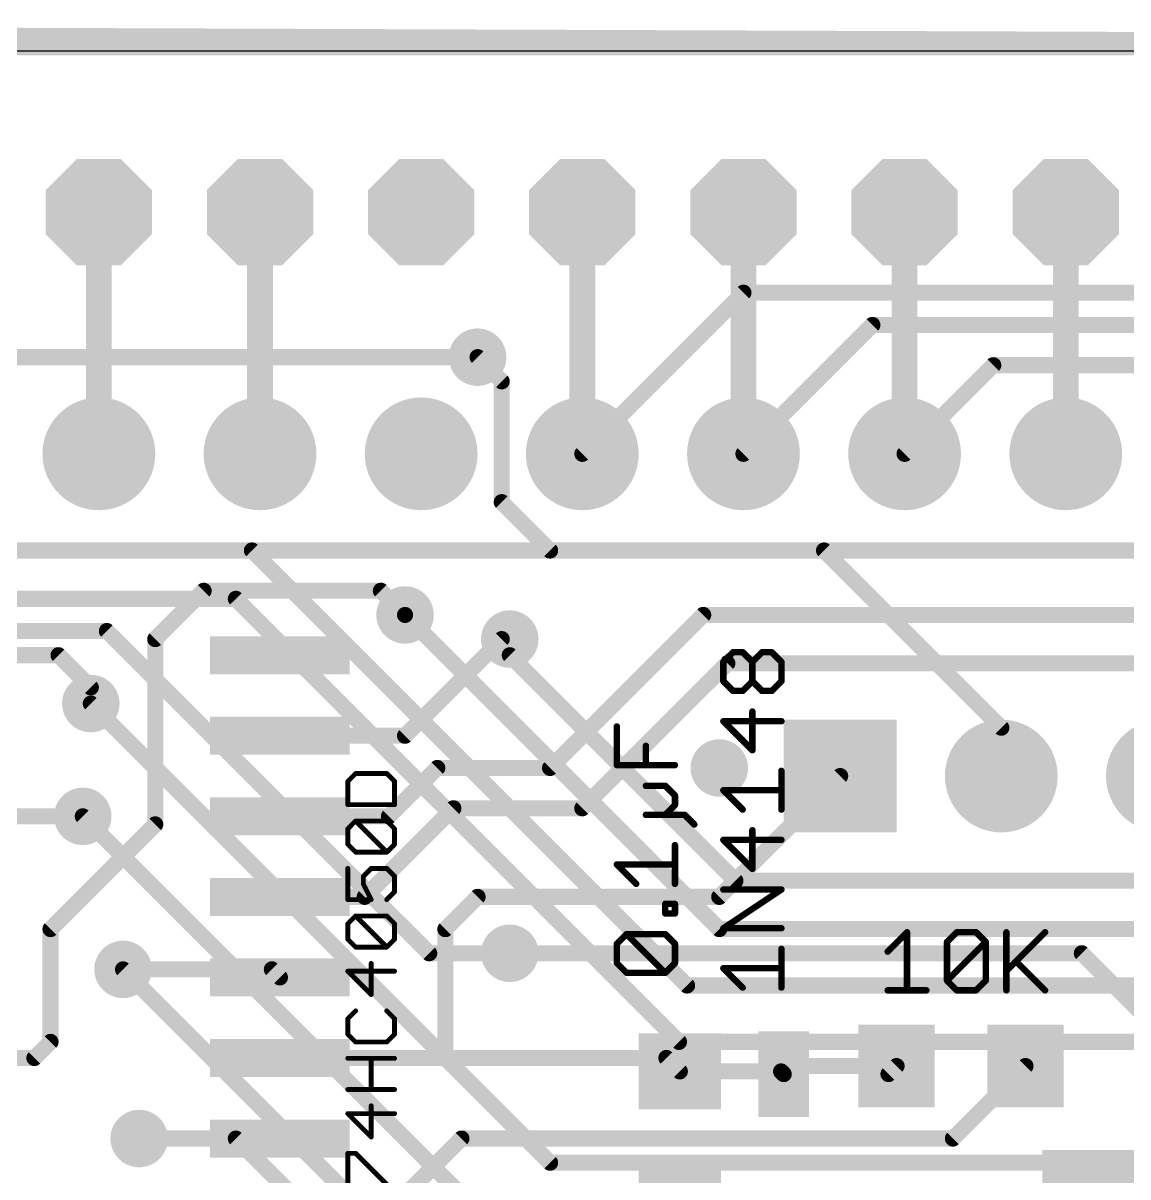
# Model space of a CAD drawing. Extents: x -2.6 to 77.4, y -0.1 to 55.9.
# Drawn here: x 20.14 to 37.56, y 35.59 to 53.78 of the extents above; entities that cross this region are included whole.
import ezdxf

# ---------------------------------------------------------------- set-up
doc = ezdxf.new("R2010")
doc.units = 0
for name, color, linetype in [('1', 12, 'CONTINUOUS'), ('16', 132, 'CONTINUOUS'), ('17', 110, 'CONTINUOUS'), ('18', 110, 'CONTINUOUS'), ('20', 53, 'CONTINUOUS'), ('27', 253, 'CONTINUOUS')]:
    doc.layers.add(name, color=color, linetype=linetype)

# ---------------------------------------------------------------- blocks, each defined once
blk = doc.blocks.new('RECT')
blk.add_solid([(-0.5, -0.5), (0.5, -0.5), (-0.5, 0.5), (0.5, 0.5)])
blk = doc.blocks.new('ROUNDP')
at = {"const_width": 0.5}
blk.add_lwpolyline([(0, -0.25, 1), (0, 0.25, 1), (0, -0.25)], format="xyb", dxfattribs=at)
blk = doc.blocks.new('SQUAREP')
blk.add_solid([(-0.5, -0.5), (0.5, -0.5), (-0.5, 0.5), (0.5, 0.5)])
blk = doc.blocks.new('OCTAGONP')
at = {"const_width": 0.5}
blk.add_lwpolyline([(-0.25, -0.1036), (-0.25, 0.1036), (-0.1036, 0.25), (0.1036, 0.25), (0.25, 0.1036), (0.25, -0.1036), (0.1036, -0.25), (-0.1036, -0.25), (-0.25, -0.1036), (-0.25, 0.1036)], dxfattribs=at)
blk = doc.blocks.new('ROUNDV')
at = {"const_width": 0.5}
blk.add_lwpolyline([(0, -0.25, 1), (0, 0.25, 1), (0, -0.25)], format="xyb", dxfattribs=at)

msp = doc.modelspace()

# ---------------------------------------------------------------- linework, layer by layer
at = {"layer": '1', "const_width": 0.254}
for points in [[(68.6, 53.4), (0, 53.4)], [(28.956, 46.99), (31.496, 49.53)], [(31.496, 49.53), (64.516, 49.53)], [(31.496, 46.99), (33.528, 49.022)], [(33.528, 49.022), (64.262, 49.022)], [(27.305, 48.514), (13.97, 48.514)], [(34.036, 46.99), (35.433, 48.387)], [(35.433, 48.387), (61.849, 48.387)], [(39.624, 45.466), (17.78, 45.466)], [(22.225, 44.069), (22.987, 44.831)], [(22.987, 44.831), (25.781, 44.831)], [(25.781, 44.831), (26.162, 44.45)], [(30.861, 44.45), (28.448, 42.037)], [(39.878, 44.45), (30.861, 44.45)], [(22.225, 44.069), (22.225, 41.148)], [(26.162, 42.545), (27.686, 44.069)], [(27.686, 44.069), (27.813, 44.069)], [(18.99, 43.815), (20.701, 43.815)], [(20.701, 43.815), (21.209, 43.307)], [(28.956, 41.402), (31.242, 43.688)], [(31.242, 43.688), (39.243, 43.688)], [(21.209, 43.307), (21.209, 43.053)], [(24.19, 42.545), (26.162, 42.545)], [(26.67, 42.037), (25.908, 41.275)], [(28.448, 42.037), (26.67, 42.037)], [(33.02, 41.91), (31.115, 40.005)], [(25.527, 40.005), (26.924, 41.402)], [(26.924, 41.402), (28.956, 41.402)], [(18.99, 41.275), (21.082, 41.275)], [(25.908, 41.275), (24.19, 41.275)], [(22.225, 41.148), (20.574, 39.497)], [(24.19, 40.005), (25.527, 40.005)], [(27.305, 40.005), (26.797, 39.497)], [(31.115, 40.005), (27.305, 40.005)], [(20.574, 39.497), (20.574, 37.719)], [(26.797, 39.497), (26.797, 37.465)], [(36.83, 39.116), (27.813, 39.116)], [(38.989, 36.957), (36.83, 39.116)], [(24.063, 38.862), (21.717, 38.862)], [(24.19, 38.735), (24.063, 38.862)], [(20.574, 37.719), (20.32, 37.465)], [(20.32, 37.465), (18.99, 37.465)], [(24.19, 37.465), (26.797, 37.465)], [(26.797, 37.465), (30.281, 37.465)], [(30.281, 37.465), (30.493, 37.253)], [(30.493, 37.253), (32.089, 37.253)], [(32.131, 37.211), (32.089, 37.253)], [(32.131, 37.211), (32.131, 37.338)], [(32.131, 37.338), (33.909, 37.338)], [(33.782, 37.211), (33.909, 37.338)], [(35.941, 37.338), (34.798, 36.195)], [(21.971, 36.195), (24.19, 36.195)], [(27.051, 36.195), (25.781, 34.925)], [(34.798, 36.195), (27.051, 36.195)]]:
    msp.add_lwpolyline(points, dxfattribs=at)
at = {"layer": '1', "const_width": 0.127}
for points in [[(31.496, 49.5935, 1), (31.496, 49.4665)], [(31.5409, 49.4851, 1), (31.4511, 49.5749)], [(33.528, 49.0855, 1), (33.528, 48.9585)], [(33.5729, 48.9771, 1), (33.4831, 49.0669)], [(27.305, 48.4505, 1), (27.305, 48.5775)], [(35.433, 48.4505, 1), (35.433, 48.3235)], [(35.4779, 48.3421, 1), (35.3881, 48.4319)], [(28.9111, 47.0349, 1), (29.0009, 46.9451)], [(31.4511, 47.0349, 1), (31.5409, 46.9451)], [(33.9911, 47.0349, 1), (34.0809, 46.9451)], [(22.987, 44.8945, 1), (22.987, 44.7675)], [(23.0319, 44.7861, 1), (22.9421, 44.8759)], [(25.8259, 44.8759, 1), (25.7361, 44.7861)], [(25.781, 44.7675, 1), (25.781, 44.8945)], [(30.861, 44.5135, 1), (30.861, 44.3865)], [(30.9059, 44.4051, 1), (30.8161, 44.4949)], [(26.1171, 44.4051, 1), (26.2069, 44.4949)], [(22.2885, 44.069, 1), (22.1615, 44.069)], [(22.1801, 44.1139, 1), (22.2699, 44.0241)], [(27.686, 44.1325, 1), (27.686, 44.0055)], [(27.7309, 44.0241, 1), (27.6411, 44.1139)], [(27.813, 44.0055, 1), (27.813, 44.1325)], [(20.7459, 43.8599, 1), (20.6561, 43.7701)], [(20.701, 43.7515, 1), (20.701, 43.8785)], [(31.242, 43.7515, 1), (31.242, 43.6245)], [(31.2869, 43.6431, 1), (31.1971, 43.7329)], [(21.2725, 43.307, 1), (21.1455, 43.307)], [(21.1641, 43.2621, 1), (21.2539, 43.3519)], [(21.1455, 43.053, 1), (21.2725, 43.053)], [(24.19, 42.6085, 1), (24.19, 42.4815)], [(26.1171, 42.5899, 1), (26.2069, 42.5001)], [(26.162, 42.4815, 1), (26.162, 42.6085)], [(26.67, 42.1005, 1), (26.67, 41.9735)], [(26.7149, 41.9921, 1), (26.6251, 42.0819)], [(28.4031, 42.0819, 1), (28.4929, 41.9921)], [(28.448, 41.9735, 1), (28.448, 42.1005)], [(33.0649, 41.8651, 1), (32.9751, 41.9549)], [(26.924, 41.4655, 1), (26.924, 41.3385)], [(26.9689, 41.3571, 1), (26.8791, 41.4469)], [(28.9111, 41.4469, 1), (29.0009, 41.3571)], [(28.956, 41.3385, 1), (28.956, 41.4655)], [(21.082, 41.2115, 1), (21.082, 41.3385)], [(24.19, 41.3385, 1), (24.19, 41.2115)], [(25.8631, 41.3199, 1), (25.9529, 41.2301)], [(25.908, 41.2115, 1), (25.908, 41.3385)], [(22.1615, 41.148, 1), (22.2885, 41.148)], [(22.2699, 41.1031, 1), (22.1801, 41.1929)], [(24.19, 40.0685, 1), (24.19, 39.9415)], [(25.4821, 40.0499, 1), (25.5719, 39.9601)], [(25.527, 39.9415, 1), (25.527, 40.0685)], [(27.305, 40.0685, 1), (27.305, 39.9415)], [(27.3499, 39.9601, 1), (27.2601, 40.0499)], [(31.0701, 40.0499, 1), (31.1599, 39.9601)], [(31.115, 39.9415, 1), (31.115, 40.0685)], [(20.6375, 39.497, 1), (20.5105, 39.497)], [(20.5291, 39.5419, 1), (20.6189, 39.4521)], [(26.8605, 39.497, 1), (26.7335, 39.497)], [(26.7521, 39.5419, 1), (26.8419, 39.4521)], [(27.813, 39.1795, 1), (27.813, 39.0525)], [(36.8749, 39.1609, 1), (36.7851, 39.0711)], [(36.83, 39.0525, 1), (36.83, 39.1795)], [(21.717, 38.9255, 1), (21.717, 38.7985)], [(24.1079, 38.9069, 1), (24.0181, 38.8171)], [(24.063, 38.7985, 1), (24.063, 38.9255)], [(24.1451, 38.6901, 1), (24.2349, 38.7799)], [(20.6189, 37.6741, 1), (20.5291, 37.7639)], [(20.5105, 37.719, 1), (20.6375, 37.719)], [(20.2751, 37.5099, 1), (20.3649, 37.4201)], [(20.32, 37.4015, 1), (20.32, 37.5285)], [(24.19, 37.5285, 1), (24.19, 37.4015)], [(26.797, 37.5285, 1), (26.797, 37.4015)], [(26.7335, 37.465, 1), (26.8605, 37.465)], [(26.797, 37.4015, 1), (26.797, 37.5285)], [(30.3259, 37.5099, 1), (30.2361, 37.4201)], [(30.281, 37.4015, 1), (30.281, 37.5285)], [(30.493, 37.3165, 1), (30.493, 37.1895)], [(30.4481, 37.2081, 1), (30.5379, 37.2979)], [(32.1339, 37.2979, 1), (32.0441, 37.2081)], [(32.1945, 37.338, 1), (32.0675, 37.338)], [(32.131, 37.4015, 1), (32.131, 37.2745)], [(32.0861, 37.1661, 1), (32.1759, 37.2559)], [(32.089, 37.1895, 1), (32.089, 37.3165)], [(33.7371, 37.2559, 1), (33.8269, 37.1661)], [(33.9539, 37.2931, 1), (33.8641, 37.3829)], [(33.909, 37.2745, 1), (33.909, 37.4015)], [(35.9859, 37.2931, 1), (35.8961, 37.3829)], [(32.0675, 37.211, 1), (32.1945, 37.211)], [(21.971, 36.2585, 1), (21.971, 36.1315)], [(24.19, 36.1315, 1), (24.19, 36.2585)], [(27.051, 36.2585, 1), (27.051, 36.1315)], [(27.0959, 36.1501, 1), (27.0061, 36.2399)], [(34.7531, 36.2399, 1), (34.8429, 36.1501)], [(34.798, 36.1315, 1), (34.798, 36.2585)]]:
    msp.add_lwpolyline(points, format="xyb", dxfattribs=at)
at = {"layer": '16'}
for points, const_width in [([(68.6, 53.4), (-0.127, 53.654)], 0.254), ([(21.336, 50.8), (21.336, 46.99)], 0.4064), ([(23.876, 50.8), (23.876, 46.99)], 0.4064), ([(28.956, 50.8), (28.956, 46.99)], 0.4064), ([(31.496, 50.8), (31.496, 46.99)], 0.4064), ([(34.036, 50.8), (34.036, 46.99)], 0.4064), ([(36.576, 50.8), (36.576, 46.99)], 0.4064), ([(27.305, 48.514), (27.686, 48.133)], 0.254), ([(27.686, 48.133), (27.686, 46.228)], 0.254), ([(27.686, 46.228), (28.448, 45.466)], 0.254), ([(23.749, 45.466), (13.208, 45.466)], 0.254), ([(30.607, 38.608), (23.749, 45.466)], 0.254), ([(28.448, 45.466), (32.766, 45.466)], 0.254), ([(32.766, 45.466), (35.56, 42.672)], 0.254), ([(14.605, 44.704), (23.495, 44.704)], 0.254), ([(23.495, 44.704), (30.48, 37.719)], 0.254), ([(26.162, 44.45), (31.115, 39.497)], 0.254), ([(21.463, 44.196), (18.034, 44.196)], 0.254), ([(26.543, 39.116), (21.463, 44.196)], 0.254), ([(27.813, 43.815), (27.813, 44.069)], 0.254), ([(31.369, 40.259), (27.813, 43.815)], 0.254), ([(21.209, 43.053), (28.448, 35.814)], 0.254), ([(35.56, 42.672), (35.56, 41.91)], 0.254), ([(21.082, 41.275), (27.178, 35.179)], 0.254), ([(31.369, 40.259), (46.609, 40.259)], 0.254), ([(31.115, 39.497), (51.054, 39.497)], 0.254), ([(27.813, 39.116), (26.543, 39.116)], 0.254), ([(21.717, 38.862), (27.178, 33.401)], 0.254), ([(38.608, 38.608), (30.607, 38.608)], 0.254), ([(30.48, 37.719), (38.1, 37.719)], 0.254), ([(23.495, 36.195), (21.971, 36.195)], 0.254), ([(27.178, 32.512), (23.495, 36.195)], 0.254), ([(28.448, 35.814), (54.229, 35.814)], 0.254)]:
    msp.add_lwpolyline(points, dxfattribs=dict(at, const_width=const_width))
for points, const_width in [([(21.4376, 50.8, 1), (21.2344, 50.8)], 0.2032), ([(23.9776, 50.8, 1), (23.7744, 50.8)], 0.2032), ([(29.0576, 50.8, 1), (28.8544, 50.8)], 0.2032), ([(31.5976, 50.8, 1), (31.3944, 50.8)], 0.2032), ([(34.1376, 50.8, 1), (33.9344, 50.8)], 0.2032), ([(36.6776, 50.8, 1), (36.4744, 50.8)], 0.2032), ([(27.3499, 48.5589, 1), (27.2601, 48.4691)], 0.127), ([(27.7495, 48.133, 1), (27.6225, 48.133)], 0.127), ([(27.6411, 48.0881, 1), (27.7309, 48.1779)], 0.127), ([(21.2344, 46.99, 1), (21.4376, 46.99)], 0.2032), ([(23.7744, 46.99, 1), (23.9776, 46.99)], 0.2032), ([(28.8544, 46.99, 1), (29.0576, 46.99)], 0.2032), ([(31.3944, 46.99, 1), (31.5976, 46.99)], 0.2032), ([(33.9344, 46.99, 1), (34.1376, 46.99)], 0.2032), ([(36.4744, 46.99, 1), (36.6776, 46.99)], 0.2032), ([(27.7309, 46.2729, 1), (27.6411, 46.1831)], 0.127), ([(27.6225, 46.228, 1), (27.7495, 46.228)], 0.127), ([(23.7939, 45.5109, 1), (23.7041, 45.4211)], 0.127), ([(23.749, 45.4025, 1), (23.749, 45.5295)], 0.127), ([(28.448, 45.5295, 1), (28.448, 45.4025)], 0.127), ([(28.4031, 45.4211, 1), (28.4929, 45.5109)], 0.127), ([(32.8109, 45.5109, 1), (32.7211, 45.4211)], 0.127), ([(32.766, 45.4025, 1), (32.766, 45.5295)], 0.127), ([(23.5399, 44.7489, 1), (23.4501, 44.6591)], 0.127), ([(23.495, 44.6405, 1), (23.495, 44.7675)], 0.127), ([(26.2069, 44.4949, 1), (26.1171, 44.4051)], 0.127), ([(21.5079, 44.2409, 1), (21.4181, 44.1511)], 0.127), ([(21.463, 44.1325, 1), (21.463, 44.2595)], 0.127), ([(27.8765, 44.069, 1), (27.7495, 44.069)], 0.127), ([(27.8579, 43.8599, 1), (27.7681, 43.7701)], 0.127), ([(27.7495, 43.815, 1), (27.8765, 43.815)], 0.127), ([(21.2539, 43.0979, 1), (21.1641, 43.0081)], 0.127), ([(35.6235, 42.672, 1), (35.4965, 42.672)], 0.127), ([(35.5151, 42.6271, 1), (35.6049, 42.7169)], 0.127), ([(35.4965, 41.91, 1), (35.6235, 41.91)], 0.127), ([(21.1269, 41.3199, 1), (21.0371, 41.2301)], 0.127), ([(31.369, 40.3225, 1), (31.369, 40.1955)], 0.127), ([(31.3241, 40.2141, 1), (31.4139, 40.3039)], 0.127), ([(31.115, 39.5605, 1), (31.115, 39.4335)], 0.127), ([(31.0701, 39.4521, 1), (31.1599, 39.5419)], 0.127), ([(26.543, 39.1795, 1), (26.543, 39.0525)], 0.127), ([(26.4981, 39.0711, 1), (26.5879, 39.1609)], 0.127), ([(27.813, 39.0525, 1), (27.813, 39.1795)], 0.127), ([(21.7619, 38.9069, 1), (21.6721, 38.8171)], 0.127), ([(30.607, 38.6715, 1), (30.607, 38.5445)], 0.127), ([(30.5621, 38.5631, 1), (30.6519, 38.6529)], 0.127), ([(30.48, 37.7825, 1), (30.48, 37.6555)], 0.127), ([(30.4351, 37.6741, 1), (30.5249, 37.7639)], 0.127), ([(21.971, 36.2585, 1), (21.971, 36.1315)], 0.127), ([(23.5399, 36.2399, 1), (23.4501, 36.1501)], 0.127), ([(23.495, 36.1315, 1), (23.495, 36.2585)], 0.127), ([(28.448, 35.8775, 1), (28.448, 35.7505)], 0.127), ([(28.4031, 35.7691, 1), (28.4929, 35.8589)], 0.127)]:
    msp.add_lwpolyline(points, format="xyb", dxfattribs=dict(at, const_width=const_width))
at = {"layer": '20'}
msp.add_line((64.516, 53.34), (0, 53.34), dxfattribs=at)
at = {"layer": '27'}
for points, const_width in [([(31.179, 43.71), (31.3316, 43.8625)], 0.1016), ([(31.3316, 43.8625), (31.4841, 43.8625)], 0.1016), ([(31.4841, 43.8625), (31.6366, 43.71)], 0.1016), ([(31.6366, 43.71), (31.7891, 43.8625)], 0.1016), ([(31.7891, 43.8625), (31.9417, 43.8625)], 0.1016), ([(31.9417, 43.8625), (32.0942, 43.71)], 0.1016), ([(31.179, 43.4049), (31.179, 43.71)], 0.1016), ([(31.6366, 43.4049), (31.6366, 43.71)], 0.1016), ([(32.0942, 43.71), (32.0942, 43.4049)], 0.1016), ([(31.3316, 43.2524), (31.179, 43.4049)], 0.1016), ([(31.4841, 43.2524), (31.3316, 43.2524)], 0.1016), ([(31.6366, 43.4049), (31.4841, 43.2524)], 0.1016), ([(31.7891, 43.2524), (31.6366, 43.4049)], 0.1016), ([(31.9417, 43.2524), (31.7891, 43.2524)], 0.1016), ([(32.0942, 43.4049), (31.9417, 43.2524)], 0.1016), ([(31.6366, 42.3169), (31.6366, 42.927)], 0.1016), ([(32.0942, 42.7745), (31.179, 42.7745)], 0.1016), ([(31.179, 42.7745), (31.6366, 42.3169)], 0.1016), ([(29.501, 42.0816), (29.501, 42.6917)], 0.1016), ([(29.9586, 42.0816), (29.9586, 42.3867)], 0.1016), ([(30.4162, 42.0816), (29.501, 42.0816)], 0.1016), ([(32.0942, 41.3814), (32.0942, 41.9915)], 0.1016), ([(25.3825, 41.9499), (25.2597, 41.827)], 0.0762), ([(25.2597, 41.827), (25.2597, 41.4584)], 0.0762), ([(25.874, 41.9499), (25.3825, 41.9499)], 0.0762), ([(25.9969, 41.827), (25.874, 41.9499)], 0.0762), ([(25.9969, 41.4584), (25.9969, 41.827)], 0.0762), ([(30.2637, 41.7562), (29.9586, 41.7562)], 0.1016), ([(30.4162, 41.6037), (30.2637, 41.7562)], 0.1016), ([(31.4841, 41.3814), (31.179, 41.6864)], 0.1016), ([(31.179, 41.6864), (32.0942, 41.6864)], 0.1016), ([(25.2597, 41.4584), (25.9969, 41.4584)], 0.0762), ([(30.2637, 41.2986), (30.4162, 41.4512)], 0.1016), ([(30.4162, 41.4512), (30.4162, 41.6037)], 0.1016), ([(29.9586, 41.2986), (30.2637, 41.2986)], 0.1016), ([(30.2637, 41.2986), (30.5687, 41.2986)], 0.1016), ([(30.5687, 41.2986), (30.7213, 41.1461)], 0.1016), ([(25.2597, 41.0786), (25.3825, 41.2015)], 0.0762), ([(25.2597, 40.8329), (25.2597, 41.0786)], 0.0762), ([(25.3825, 41.2015), (25.874, 41.2015)], 0.0762), ([(25.874, 40.71), (25.3825, 41.2015)], 0.0762), ([(25.874, 41.2015), (25.9969, 41.0786)], 0.0762), ([(25.9969, 41.0786), (25.9969, 40.8329)], 0.0762), ([(32.0942, 40.9034), (31.179, 40.9034)], 0.1016), ([(31.179, 40.9034), (31.6366, 40.4458)], 0.1016), ([(31.6366, 40.4458), (31.6366, 41.056)], 0.1016), ([(25.3825, 40.71), (25.2597, 40.8329)], 0.0762), ([(25.874, 40.71), (25.3825, 40.71)], 0.0762), ([(25.9969, 40.8329), (25.874, 40.71)], 0.0762), ([(30.4162, 40.2106), (30.4162, 40.8207)], 0.1016), ([(29.8061, 40.2106), (29.501, 40.5156)], 0.1016), ([(29.501, 40.5156), (30.4162, 40.5156)], 0.1016), ([(25.2597, 40.4531), (25.2597, 39.9616)], 0.0762), ([(25.5054, 40.3302), (25.6283, 40.4531)], 0.0762), ([(25.6283, 40.4531), (25.874, 40.4531)], 0.0762), ([(25.874, 40.4531), (25.9969, 40.3302)], 0.0762), ([(25.5054, 40.2073), (25.5054, 40.3302)], 0.0762), ([(25.6283, 39.9616), (25.5054, 40.2073)], 0.0762), ([(25.9969, 40.3302), (25.9969, 40.0845)], 0.0762), ([(25.9969, 40.0845), (25.874, 39.9616)], 0.0762), ([(31.179, 39.5103), (32.0942, 40.1204)], 0.1016), ([(32.0942, 40.1204), (31.179, 40.1204)], 0.1016), ([(25.2597, 39.9616), (25.6283, 39.9616)], 0.0762), ([(30.2637, 39.7428), (30.2637, 39.8953)], 0.1016), ([(30.2637, 39.8953), (30.4162, 39.8953)], 0.1016), ([(30.4162, 39.8953), (30.4162, 39.7428)], 0.1016), ([(25.2597, 39.5818), (25.3825, 39.7047)], 0.0762), ([(25.3825, 39.7047), (25.874, 39.7047)], 0.0762), ([(25.874, 39.2132), (25.3825, 39.7047)], 0.0762), ([(25.874, 39.7047), (25.9969, 39.5818)], 0.0762), ([(30.4162, 39.7428), (30.2637, 39.7428)], 0.1016), ([(25.2597, 39.336), (25.2597, 39.5818)], 0.0762), ([(25.9969, 39.5818), (25.9969, 39.336)], 0.0762), ([(32.0942, 39.5103), (31.179, 39.5103)], 0.1016), ([(33.7693, 39.1419), (34.0744, 39.447)], 0.1016), ([(34.0744, 39.447), (34.0744, 38.5318)], 0.1016), ([(34.7048, 39.2945), (34.8573, 39.447)], 0.1016), ([(34.8573, 39.447), (35.1624, 39.447)], 0.1016), ([(35.1624, 39.447), (35.3149, 39.2945)], 0.1016), ([(35.6403, 39.447), (35.6403, 38.5318)], 0.1016), ([(35.6403, 38.8369), (36.2505, 39.447)], 0.1016), ([(25.3825, 39.2132), (25.2597, 39.336)], 0.0762), ([(25.9969, 39.336), (25.874, 39.2132)], 0.0762), ([(29.501, 39.2649), (29.6536, 39.4174)], 0.1016), ([(29.501, 38.9598), (29.501, 39.2649)], 0.1016), ([(29.6536, 39.4174), (30.2637, 39.4174)], 0.1016), ([(30.2637, 38.8073), (29.6536, 39.4174)], 0.1016), ([(30.2637, 39.4174), (30.4162, 39.2649)], 0.1016), ([(30.4162, 39.2649), (30.4162, 38.9598)], 0.1016), ([(34.7048, 38.6843), (34.7048, 39.2945)], 0.1016), ([(34.7048, 38.6843), (35.3149, 39.2945)], 0.1016), ([(35.3149, 39.2945), (35.3149, 38.6843)], 0.1016), ([(25.874, 39.2132), (25.3825, 39.2132)], 0.0762), ([(32.0942, 38.5748), (32.0942, 39.1849)], 0.1016), ([(25.6283, 38.4648), (25.6283, 38.9562)], 0.0762), ([(29.6536, 38.8073), (29.501, 38.9598)], 0.1016), ([(30.4162, 38.9598), (30.2637, 38.8073)], 0.1016), ([(31.4841, 38.5748), (31.179, 38.8799)], 0.1016), ([(31.179, 38.8799), (32.0942, 38.8799)], 0.1016), ([(35.7929, 38.9894), (36.2505, 38.5318)], 0.1016), ([(25.9969, 38.8334), (25.2597, 38.8334)], 0.0762), ([(25.2597, 38.8334), (25.6283, 38.4648)], 0.0762), ([(30.2637, 38.8073), (29.6536, 38.8073)], 0.1016), ([(33.7693, 38.5318), (34.3794, 38.5318)], 0.1016), ([(34.8573, 38.5318), (34.7048, 38.6843)], 0.1016), ([(35.1624, 38.5318), (34.8573, 38.5318)], 0.1016), ([(35.3149, 38.6843), (35.1624, 38.5318)], 0.1016), ([(25.3825, 38.2078), (25.2597, 38.085)], 0.0762), ([(25.9969, 38.085), (25.874, 38.2078)], 0.0762), ([(25.2597, 38.085), (25.2597, 37.8392)], 0.0762), ([(25.9969, 37.8392), (25.9969, 38.085)], 0.0762), ([(25.2597, 37.8392), (25.3825, 37.7163)], 0.0762), ([(25.874, 37.7163), (25.9969, 37.8392)], 0.0762), ([(25.3825, 37.7163), (25.874, 37.7163)], 0.0762), ([(25.2597, 37.4594), (25.9969, 37.4594)], 0.0762), ([(25.6283, 36.9679), (25.6283, 37.4594)], 0.0762), ([(25.9969, 36.9679), (25.2597, 36.9679)], 0.0762), ([(25.6283, 36.2195), (25.6283, 36.711)], 0.0762), ([(25.9969, 36.5881), (25.2597, 36.5881)], 0.0762), ([(25.2597, 36.5881), (25.6283, 36.2195)], 0.0762), ([(25.2597, 35.4711), (25.2597, 35.9626)], 0.0762), ([(25.2597, 35.9626), (25.3825, 35.9626)], 0.0762), ([(25.3825, 35.9626), (25.874, 35.4711)], 0.0762)]:
    msp.add_lwpolyline(points, dxfattribs=dict(at, const_width=const_width))
for points, const_width in [([(31.3316, 43.8879, 1), (31.3316, 43.8371)], 0.0508), ([(31.3495, 43.8446, 1), (31.3136, 43.8805)], 0.0508), ([(31.502, 43.8805, 1), (31.4661, 43.8446)], 0.0508), ([(31.4841, 43.8371, 1), (31.4841, 43.8879)], 0.0508), ([(31.7891, 43.8879, 1), (31.7891, 43.8371)], 0.0508), ([(31.8071, 43.8446, 1), (31.7712, 43.8805)], 0.0508), ([(31.9596, 43.8805, 1), (31.9237, 43.8446)], 0.0508), ([(31.9417, 43.8371, 1), (31.9417, 43.8879)], 0.0508), ([(31.2044, 43.71, 1), (31.1536, 43.71)], 0.0508), ([(31.1611, 43.7279, 1), (31.197, 43.692)], 0.0508), ([(31.662, 43.71, 1), (31.6112, 43.71)], 0.0508), ([(31.6186, 43.7279, 1), (31.6546, 43.692)], 0.0508), ([(31.6186, 43.692, 1), (31.6546, 43.7279)], 0.0508), ([(32.1196, 43.71, 1), (32.0688, 43.71)], 0.0508), ([(32.0762, 43.692, 1), (32.1122, 43.7279)], 0.0508), ([(31.1536, 43.4049, 1), (31.2044, 43.4049)], 0.0508), ([(31.197, 43.4229, 1), (31.1611, 43.387)], 0.0508), ([(31.3316, 43.2778, 1), (31.3316, 43.227)], 0.0508), ([(31.3136, 43.2344, 1), (31.3495, 43.2704)], 0.0508), ([(31.4661, 43.2704, 1), (31.502, 43.2344)], 0.0508), ([(31.4841, 43.227, 1), (31.4841, 43.2778)], 0.0508), ([(31.6546, 43.4229, 1), (31.6186, 43.387)], 0.0508), ([(31.6112, 43.4049, 1), (31.662, 43.4049)], 0.0508), ([(31.6546, 43.387, 1), (31.6186, 43.4229)], 0.0508), ([(31.7891, 43.2778, 1), (31.7891, 43.227)], 0.0508), ([(31.7712, 43.2344, 1), (31.8071, 43.2704)], 0.0508), ([(31.9237, 43.2704, 1), (31.9596, 43.2344)], 0.0508), ([(31.9417, 43.227, 1), (31.9417, 43.2778)], 0.0508), ([(32.0688, 43.4049, 1), (32.1196, 43.4049)], 0.0508), ([(32.1122, 43.387, 1), (32.0762, 43.4229)], 0.0508), ([(31.662, 42.927, 1), (31.6112, 42.927)], 0.0508), ([(31.179, 42.7999, 1), (31.179, 42.7491)], 0.0508), ([(31.197, 42.7924, 1), (31.1611, 42.7565)], 0.0508), ([(32.0942, 42.7491, 1), (32.0942, 42.7999)], 0.0508), ([(29.5264, 42.6917, 1), (29.4756, 42.6917)], 0.0508), ([(29.984, 42.3867, 1), (29.9332, 42.3867)], 0.0508), ([(31.6112, 42.3169, 1), (31.662, 42.3169)], 0.0508), ([(31.6186, 42.2989, 1), (31.6546, 42.3348)], 0.0508), ([(29.501, 42.107, 1), (29.501, 42.0562)], 0.0508), ([(29.4756, 42.0816, 1), (29.5264, 42.0816)], 0.0508), ([(29.9332, 42.0816, 1), (29.984, 42.0816)], 0.0508), ([(30.4162, 42.0562, 1), (30.4162, 42.107)], 0.0508), ([(32.1196, 41.9915, 1), (32.0688, 41.9915)], 0.0508), ([(25.2787, 41.827, 1), (25.2406, 41.827)], 0.0381), ([(25.2462, 41.8405, 1), (25.2731, 41.8136)], 0.0381), ([(25.3825, 41.969, 1), (25.3825, 41.9309)], 0.0381), ([(25.396, 41.9364, 1), (25.3691, 41.9634)], 0.0381), ([(25.8875, 41.9634, 1), (25.8606, 41.9364)], 0.0381), ([(25.874, 41.9309, 1), (25.874, 41.969)], 0.0381), ([(26.016, 41.827, 1), (25.9779, 41.827)], 0.0381), ([(25.9834, 41.8136, 1), (26.0104, 41.8405)], 0.0381), ([(29.9586, 41.7816, 1), (29.9586, 41.7308)], 0.0508), ([(30.2816, 41.7742, 1), (30.2457, 41.7383)], 0.0508), ([(30.2637, 41.7308, 1), (30.2637, 41.7816)], 0.0508), ([(31.179, 41.7118, 1), (31.179, 41.661)], 0.0508), ([(31.197, 41.7044, 1), (31.1611, 41.6685)], 0.0508), ([(32.0942, 41.661, 1), (32.0942, 41.7118)], 0.0508), ([(25.2597, 41.4775, 1), (25.2597, 41.4394)], 0.0381), ([(25.2406, 41.4584, 1), (25.2787, 41.4584)], 0.0381), ([(25.9779, 41.4584, 1), (26.016, 41.4584)], 0.0381), ([(25.9969, 41.4394, 1), (25.9969, 41.4775)], 0.0381), ([(30.4416, 41.6037, 1), (30.3908, 41.6037)], 0.0508), ([(30.3908, 41.4512, 1), (30.4416, 41.4512)], 0.0508), ([(30.3982, 41.5857, 1), (30.4342, 41.6216)], 0.0508), ([(30.4342, 41.4332, 1), (30.3982, 41.4691)], 0.0508), ([(29.9586, 41.324, 1), (29.9586, 41.2732)], 0.0508), ([(30.2637, 41.324, 1), (30.2637, 41.2732)], 0.0508), ([(30.2457, 41.3166, 1), (30.2816, 41.2807)], 0.0508), ([(30.2637, 41.2732, 1), (30.2637, 41.324)], 0.0508), ([(30.5867, 41.3166, 1), (30.5508, 41.2807)], 0.0508), ([(30.5687, 41.2732, 1), (30.5687, 41.324)], 0.0508), ([(31.4661, 41.3634, 1), (31.502, 41.3993)], 0.0508), ([(32.0688, 41.3814, 1), (32.1196, 41.3814)], 0.0508), ([(25.2787, 41.0786, 1), (25.2406, 41.0786)], 0.0381), ([(25.3825, 41.2205, 1), (25.3825, 41.1824)], 0.0381), ([(25.396, 41.215, 1), (25.3691, 41.188)], 0.0381), ([(25.396, 41.188, 1), (25.3691, 41.215)], 0.0381), ([(25.8875, 41.215, 1), (25.8606, 41.188)], 0.0381), ([(25.874, 41.1824, 1), (25.874, 41.2205)], 0.0381), ([(26.016, 41.0786, 1), (25.9779, 41.0786)], 0.0381), ([(30.7033, 41.1281, 1), (30.7392, 41.1641)], 0.0508), ([(25.2462, 41.0921, 1), (25.2731, 41.0652)], 0.0381), ([(25.9834, 41.0652, 1), (26.0104, 41.0921)], 0.0381), ([(31.179, 40.9288, 1), (31.179, 40.878)], 0.0508), ([(31.197, 40.9214, 1), (31.1611, 40.8855)], 0.0508), ([(31.662, 41.056, 1), (31.6112, 41.056)], 0.0508), ([(32.0942, 40.878, 1), (32.0942, 40.9288)], 0.0508), ([(25.2731, 40.8463, 1), (25.2462, 40.8194)], 0.0381), ([(25.2406, 40.8329, 1), (25.2787, 40.8329)], 0.0381), ([(25.3825, 40.7291, 1), (25.3825, 40.691)], 0.0381), ([(25.874, 40.691, 1), (25.874, 40.7291)], 0.0381), ([(25.9779, 40.8329, 1), (26.016, 40.8329)], 0.0381), ([(26.0104, 40.8194, 1), (25.9834, 40.8463)], 0.0381), ([(30.4416, 40.8207, 1), (30.3908, 40.8207)], 0.0508), ([(25.3691, 40.6965, 1), (25.396, 40.7235)], 0.0381), ([(25.8606, 40.7235, 1), (25.8875, 40.6965)], 0.0381), ([(25.8606, 40.6965, 1), (25.8875, 40.7235)], 0.0381), ([(29.501, 40.541, 1), (29.501, 40.4902)], 0.0508), ([(29.519, 40.5336, 1), (29.4831, 40.4977)], 0.0508), ([(30.4162, 40.4902, 1), (30.4162, 40.541)], 0.0508), ([(25.2787, 40.4531, 1), (25.2406, 40.4531)], 0.0381), ([(25.6283, 40.4721, 1), (25.6283, 40.434)], 0.0381), ([(25.6418, 40.4396, 1), (25.6148, 40.4665)], 0.0381), ([(25.8875, 40.4665, 1), (25.8606, 40.4396)], 0.0381), ([(25.874, 40.434, 1), (25.874, 40.4721)], 0.0381), ([(31.6112, 40.4458, 1), (31.662, 40.4458)], 0.0508), ([(31.6186, 40.4279, 1), (31.6546, 40.4638)], 0.0508), ([(25.5245, 40.3302, 1), (25.4864, 40.3302)], 0.0381), ([(25.4919, 40.3437, 1), (25.5189, 40.3167)], 0.0381), ([(25.5225, 40.2159, 1), (25.4884, 40.1988)], 0.0381), ([(25.4864, 40.2073, 1), (25.5245, 40.2073)], 0.0381), ([(26.016, 40.3302, 1), (25.9779, 40.3302)], 0.0381), ([(25.9834, 40.3167, 1), (26.0104, 40.3437)], 0.0381), ([(29.7881, 40.1926, 1), (29.824, 40.2285)], 0.0508), ([(30.3908, 40.2106, 1), (30.4416, 40.2106)], 0.0508), ([(25.9779, 40.0845, 1), (26.016, 40.0845)], 0.0381), ([(26.0104, 40.071, 1), (25.9834, 40.0979)], 0.0381), ([(31.179, 40.1458, 1), (31.179, 40.095)], 0.0508), ([(32.1083, 40.0993, 1), (32.0801, 40.1416)], 0.0508), ([(32.0942, 40.095, 1), (32.0942, 40.1458)], 0.0508), ([(25.2597, 39.9806, 1), (25.2597, 39.9425)], 0.0381), ([(25.2406, 39.9616, 1), (25.2787, 39.9616)], 0.0381), ([(25.6112, 39.9531, 1), (25.6453, 39.9701)], 0.0381), ([(25.6283, 39.9425, 1), (25.6283, 39.9806)], 0.0381), ([(25.8606, 39.9751, 1), (25.8875, 39.9481)], 0.0381), ([(30.2891, 39.8953, 1), (30.2383, 39.8953)], 0.0508), ([(30.2637, 39.9207, 1), (30.2637, 39.8699)], 0.0508), ([(30.4416, 39.8953, 1), (30.3908, 39.8953)], 0.0508), ([(30.4162, 39.8699, 1), (30.4162, 39.9207)], 0.0508), ([(25.3825, 39.7237, 1), (25.3825, 39.6856)], 0.0381), ([(25.396, 39.7181, 1), (25.3691, 39.6912)], 0.0381), ([(25.396, 39.6912, 1), (25.3691, 39.7181)], 0.0381), ([(25.8875, 39.7181, 1), (25.8606, 39.6912)], 0.0381), ([(25.874, 39.6856, 1), (25.874, 39.7237)], 0.0381), ([(30.2637, 39.7682, 1), (30.2637, 39.7174)], 0.0508), ([(30.2383, 39.7428, 1), (30.2891, 39.7428)], 0.0508), ([(30.3908, 39.7428, 1), (30.4416, 39.7428)], 0.0508), ([(30.4162, 39.7174, 1), (30.4162, 39.7682)], 0.0508), ([(25.2462, 39.5953, 1), (25.2731, 39.5683)], 0.0381), ([(25.2787, 39.5818, 1), (25.2406, 39.5818)], 0.0381), ([(26.016, 39.5818, 1), (25.9779, 39.5818)], 0.0381), ([(25.9834, 39.5683, 1), (26.0104, 39.5953)], 0.0381), ([(31.179, 39.5357, 1), (31.179, 39.4849)], 0.0508), ([(31.1649, 39.5315, 1), (31.1931, 39.4892)], 0.0508), ([(32.0942, 39.4849, 1), (32.0942, 39.5357)], 0.0508), ([(34.0998, 39.447, 1), (34.049, 39.447)], 0.0508), ([(34.0923, 39.429, 1), (34.0564, 39.4649)], 0.0508), ([(34.8573, 39.4724, 1), (34.8573, 39.4216)], 0.0508), ([(34.8753, 39.429, 1), (34.8394, 39.4649)], 0.0508), ([(35.1804, 39.4649, 1), (35.1444, 39.429)], 0.0508), ([(35.1624, 39.4216, 1), (35.1624, 39.4724)], 0.0508), ([(35.6657, 39.447, 1), (35.6149, 39.447)], 0.0508), ([(36.2684, 39.429, 1), (36.2325, 39.4649)], 0.0508), ([(25.2731, 39.3495, 1), (25.2462, 39.3226)], 0.0381), ([(25.2406, 39.336, 1), (25.2787, 39.336)], 0.0381), ([(25.9779, 39.336, 1), (26.016, 39.336)], 0.0381), ([(26.0104, 39.3226, 1), (25.9834, 39.3495)], 0.0381), ([(29.5264, 39.2649, 1), (29.4756, 39.2649)], 0.0508), ([(29.4831, 39.2829, 1), (29.519, 39.2469)], 0.0508), ([(29.6536, 39.4428, 1), (29.6536, 39.392)], 0.0508), ([(29.6715, 39.4354, 1), (29.6356, 39.3995)], 0.0508), ([(29.6715, 39.3995, 1), (29.6356, 39.4354)], 0.0508), ([(30.2816, 39.4354, 1), (30.2457, 39.3995)], 0.0508), ([(30.2637, 39.392, 1), (30.2637, 39.4428)], 0.0508), ([(30.4416, 39.2649, 1), (30.3908, 39.2649)], 0.0508), ([(30.3982, 39.2469, 1), (30.4342, 39.2829)], 0.0508), ([(34.7302, 39.2945, 1), (34.6794, 39.2945)], 0.0508), ([(34.6869, 39.3124, 1), (34.7228, 39.2765)], 0.0508), ([(35.3403, 39.2945, 1), (35.2895, 39.2945)], 0.0508), ([(35.3329, 39.2765, 1), (35.297, 39.3124)], 0.0508), ([(35.297, 39.2765, 1), (35.3329, 39.3124)], 0.0508), ([(25.3825, 39.2322, 1), (25.3825, 39.1941)], 0.0381), ([(25.3691, 39.1997, 1), (25.396, 39.2266)], 0.0381), ([(25.8606, 39.2266, 1), (25.8875, 39.1997)], 0.0381), ([(25.8606, 39.1997, 1), (25.8875, 39.2266)], 0.0381), ([(25.874, 39.1941, 1), (25.874, 39.2322)], 0.0381), ([(32.1196, 39.1849, 1), (32.0688, 39.1849)], 0.0508), ([(33.7513, 39.1599, 1), (33.7873, 39.124)], 0.0508), ([(25.6473, 38.9562, 1), (25.6092, 38.9562)], 0.0381), ([(29.4756, 38.9598, 1), (29.5264, 38.9598)], 0.0508), ([(29.519, 38.9778, 1), (29.4831, 38.9419)], 0.0508), ([(30.3908, 38.9598, 1), (30.4416, 38.9598)], 0.0508), ([(30.4342, 38.9419, 1), (30.3982, 38.9778)], 0.0508), ([(31.179, 38.9053, 1), (31.179, 38.8545)], 0.0508), ([(31.197, 38.8978, 1), (31.1611, 38.8619)], 0.0508), ([(32.0942, 38.8545, 1), (32.0942, 38.9053)], 0.0508), ([(35.8108, 39.0074, 1), (35.7749, 38.9714)], 0.0508), ([(25.2597, 38.8524, 1), (25.2597, 38.8143)], 0.0381), ([(25.2731, 38.8468, 1), (25.2462, 38.8199)], 0.0381), ([(25.9969, 38.8143, 1), (25.9969, 38.8524)], 0.0381), ([(29.6536, 38.8327, 1), (29.6536, 38.7819)], 0.0508), ([(29.6356, 38.7893, 1), (29.6715, 38.8253)], 0.0508), ([(30.2457, 38.8253, 1), (30.2816, 38.7893)], 0.0508), ([(30.2457, 38.7893, 1), (30.2816, 38.8253)], 0.0508), ([(30.2637, 38.7819, 1), (30.2637, 38.8327)], 0.0508), ([(35.6224, 38.8548, 1), (35.6583, 38.8189)], 0.0508), ([(31.4661, 38.5568, 1), (31.502, 38.5928)], 0.0508), ([(32.0688, 38.5748, 1), (32.1196, 38.5748)], 0.0508), ([(33.7693, 38.5572, 1), (33.7693, 38.5064)], 0.0508), ([(34.3794, 38.5064, 1), (34.3794, 38.5572)], 0.0508), ([(34.6794, 38.6843, 1), (34.7302, 38.6843)], 0.0508), ([(34.7228, 38.7023, 1), (34.6869, 38.6664)], 0.0508), ([(34.6869, 38.7023, 1), (34.7228, 38.6664)], 0.0508), ([(34.8573, 38.5572, 1), (34.8573, 38.5064)], 0.0508), ([(34.8394, 38.5138, 1), (34.8753, 38.5498)], 0.0508), ([(35.1444, 38.5498, 1), (35.1804, 38.5138)], 0.0508), ([(35.1624, 38.5064, 1), (35.1624, 38.5572)], 0.0508), ([(35.2895, 38.6843, 1), (35.3403, 38.6843)], 0.0508), ([(35.3329, 38.6664, 1), (35.297, 38.7023)], 0.0508), ([(36.2325, 38.5138, 1), (36.2684, 38.5498)], 0.0508), ([(25.6092, 38.4648, 1), (25.6473, 38.4648)], 0.0381), ([(25.6148, 38.4513, 1), (25.6418, 38.4782)], 0.0381), ([(34.049, 38.5318, 1), (34.0998, 38.5318)], 0.0508), ([(35.6149, 38.5318, 1), (35.6657, 38.5318)], 0.0508), ([(25.396, 38.1944, 1), (25.3691, 38.2213)], 0.0381), ([(25.8875, 38.2213, 1), (25.8606, 38.1944)], 0.0381), ([(25.2787, 38.085, 1), (25.2406, 38.085)], 0.0381), ([(25.2462, 38.0984, 1), (25.2731, 38.0715)], 0.0381), ([(26.016, 38.085, 1), (25.9779, 38.085)], 0.0381), ([(25.9834, 38.0715, 1), (26.0104, 38.0984)], 0.0381), ([(25.2731, 37.8527, 1), (25.2462, 37.8257)], 0.0381), ([(25.2406, 37.8392, 1), (25.2787, 37.8392)], 0.0381), ([(25.9779, 37.8392, 1), (26.016, 37.8392)], 0.0381), ([(26.0104, 37.8257, 1), (25.9834, 37.8527)], 0.0381), ([(25.3825, 37.7354, 1), (25.3825, 37.6973)], 0.0381), ([(25.3691, 37.7029, 1), (25.396, 37.7298)], 0.0381), ([(25.8606, 37.7298, 1), (25.8875, 37.7029)], 0.0381), ([(25.874, 37.6973, 1), (25.874, 37.7354)], 0.0381), ([(25.2597, 37.4785, 1), (25.2597, 37.4404)], 0.0381), ([(25.6473, 37.4594, 1), (25.6092, 37.4594)], 0.0381), ([(25.9969, 37.4404, 1), (25.9969, 37.4785)], 0.0381), ([(25.2597, 36.987, 1), (25.2597, 36.9489)], 0.0381), ([(25.6092, 36.9679, 1), (25.6473, 36.9679)], 0.0381), ([(25.9969, 36.9489, 1), (25.9969, 36.987)], 0.0381), ([(25.6473, 36.711, 1), (25.6092, 36.711)], 0.0381), ([(25.2597, 36.6072, 1), (25.2597, 36.5691)], 0.0381), ([(25.2731, 36.6016, 1), (25.2462, 36.5747)], 0.0381), ([(25.9969, 36.5691, 1), (25.9969, 36.6072)], 0.0381), ([(25.6092, 36.2195, 1), (25.6473, 36.2195)], 0.0381), ([(25.6148, 36.206, 1), (25.6418, 36.233)], 0.0381), ([(25.2787, 35.9626, 1), (25.2406, 35.9626)], 0.0381), ([(25.2597, 35.9816, 1), (25.2597, 35.9435)], 0.0381), ([(25.396, 35.9761, 1), (25.3691, 35.9491)], 0.0381), ([(25.3825, 35.9435, 1), (25.3825, 35.9816)], 0.0381)]:
    msp.add_lwpolyline(points, format="xyb", dxfattribs=dict(at, const_width=const_width))

# ---------------------------------------------------------------- block references
at = {"layer": '1'}
for p, xscale, yscale, rotation in [((24.19, 43.815), 0.6, 2.2, 90), ((24.19, 42.545), 0.6, 2.2, 90), ((24.19, 41.275), 0.6, 2.2, 90), ((24.19, 40.005), 0.6, 2.2, 90), ((24.19, 38.735), 0.6, 2.2, 90), ((30.493, 37.253), 1.2, 1.3, 270), ((32.131, 37.211), 1.35, 0.8, 90), ((24.19, 37.465), 0.6, 2.2, 90), ((24.19, 36.195), 0.6, 2.2, 90), ((36.957, 35.367), 1.3, 1.5, 90), ((30.493, 35.221), 1.2, 1.3, 270)]:
    msp.add_blockref('RECT', p, dxfattribs=dict(at, xscale=xscale, yscale=yscale, rotation=rotation))
at = {"layer": '1', "xscale": 1.2, "yscale": 1.3}
for p in [(33.909, 37.338), (35.941, 37.338)]:
    msp.add_blockref('RECT', p, dxfattribs=at)
at = {"layer": '17', "xscale": 1.6764, "yscale": 1.6764}
for p in [(21.336, 50.8), (21.336, 50.8), (23.876, 50.8), (23.876, 50.8), (26.416, 50.8), (26.416, 50.8), (28.956, 50.8), (28.956, 50.8), (31.496, 50.8), (31.496, 50.8), (34.036, 50.8), (34.036, 50.8), (36.576, 50.8), (36.576, 50.8)]:
    msp.add_blockref('OCTAGONP', p, dxfattribs=at)
at = {"layer": '17', "xscale": 1.778, "yscale": 1.778, "rotation": 90}
for name, p in [('ROUNDP', (21.336, 46.99)), ('ROUNDP', (21.336, 46.99)), ('ROUNDP', (23.876, 46.99)), ('ROUNDP', (23.876, 46.99)), ('ROUNDP', (26.416, 46.99)), ('ROUNDP', (26.416, 46.99)), ('ROUNDP', (28.956, 46.99)), ('ROUNDP', (28.956, 46.99)), ('ROUNDP', (31.496, 46.99)), ('ROUNDP', (31.496, 46.99)), ('ROUNDP', (34.036, 46.99)), ('ROUNDP', (34.036, 46.99)), ('ROUNDP', (36.576, 46.99)), ('ROUNDP', (36.576, 46.99)), ('SQUAREP', (33.02, 41.91)), ('SQUAREP', (33.02, 41.91)), ('ROUNDP', (35.56, 41.91)), ('ROUNDP', (35.56, 41.91)), ('ROUNDP', (38.1, 41.91)), ('ROUNDP', (38.1, 41.91))]:
    msp.add_blockref(name, p, dxfattribs=at)
at = {"layer": '18', "xscale": 0.9064, "yscale": 0.9064}
for p in [(27.305, 48.514), (27.305, 48.514), (26.162, 44.45), (26.162, 44.45), (27.813, 44.069), (27.813, 44.069), (21.209, 43.053), (21.209, 43.053), (31.115, 42.037), (31.115, 42.037), (21.082, 41.275), (21.082, 41.275), (27.813, 39.116), (27.813, 39.116), (21.717, 38.862), (21.717, 38.862), (21.971, 36.195), (21.971, 36.195)]:
    msp.add_blockref('ROUNDV', p, dxfattribs=at)

doc.saveas('drawing.dxf')
